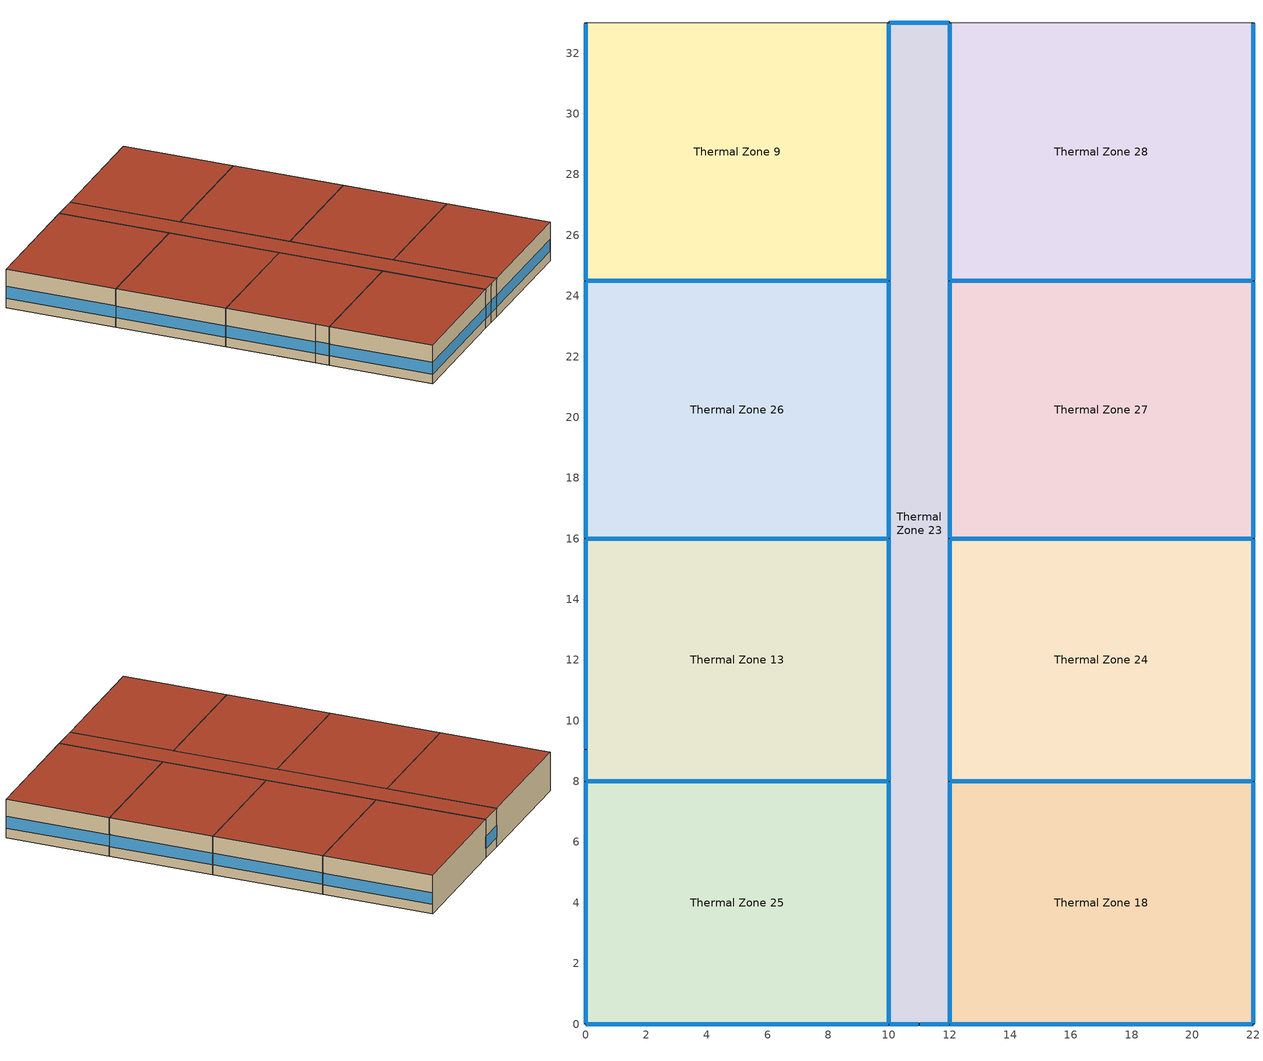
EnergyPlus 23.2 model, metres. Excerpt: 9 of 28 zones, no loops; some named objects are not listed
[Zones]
Thermal Zone 13
 floor adiabatic (Generic Interior Floor): 10,16 10,8 0,8 0,16 z39.14
 wall outside (Surface 132 c tbd): 0,9.05 0,8 z39.14:42.19
 wall outside (Surface 133 c tbd): 0,16 0,9.05 z39.14:42.19
 wall outside (Surface 134 c tbd): 10,16 0,16 z39.14:42.19
 wall outside (Surface 135 c tbd): 10,8 10,16 z39.14:42.19
 wall outside (Surface 136 c tbd): 0,8 10,8 z39.14:42.19
 window (Customized Fenestration: u=2.38): 0,9.02 0,8.03 z39.91:40.87; 0,15.97 0,9.08 / 9.97,16 0.03,16 / 10,8.03 10,15.97 / 0.03,8 9.97,8 z39.91:40.83
 roof outside (Surface 137 c tbd): 10,8 10,16 0,16 0,8 z42.19
Thermal Zone 18
 floor adiabatic (Generic Interior Floor): 22,8 22,0 12,0 12,8 z39.14
 wall outside (Surface 170 c tbd): 22,0 22,8 z39.14:42.19
 wall outside (Surface 171 c tbd): 12,0 22,0 z39.14:42.19
 wall outside (Surface 172 c tbd): 12,8 12,0 z39.14:42.19
 wall outside (Surface 173 c tbd): 22,8 12,8 z39.14:42.19
 window (Customized Fenestration: u=2.38): 22,0.03 22,7.97 / 12.03,0 21.97,0 / 12,7.97 12,0.03 / 21.97,8 12.03,8 z39.91:40.83
 roof outside (Surface 174 c tbd): 22,0 22,8 12,8 12,0 z42.19
Thermal Zone 23
 floor adiabatic (Generic Interior Floor): 12,33 12,0 10,0 10,33 z39.14; 12,33 12,0 10,0 10,33 z39.14
 wall outside (Surface 139 c tbd): 12,33 10,33 z39.14:42.19
 wall outside (Surface 140 c tbd): 12,24.5 12,33 z39.14:42.19
 wall outside (Surface 141 c tbd): 12,16 12,24.5 z39.14:42.19
 wall outside (Surface 142 c tbd): 12,8 12,16 z39.14:42.19
 wall outside (Surface 143 c tbd): 12,0 12,8 z39.14:42.19
 wall outside (Surface 144 c tbd): 11,0 12,0 z39.14:42.19
 wall outside (Surface 145 c tbd): 10,0 11,0 z39.14:42.19
 wall outside (Surface 146 c tbd): 10,8 10,0 z39.14:42.19
 wall outside (Surface 147 c tbd): 10,16 10,8 z39.14:42.19
 wall outside (Surface 148 c tbd): 10,24.5 10,16 z39.14:42.19
 wall outside (Surface 149 c tbd): 10,33 10,24.5 z39.14:42.19
 wall adiabatic (Generic Interior Floor): 12,33 10,33 z39.14:42.19
 window (Customized Fenestration: u=2.38): 11.97,33 10.03,33 z39.91:40.84; 12,24.53 12,32.97 / 12,16.03 12,24.47 / 12,8.03 12,15.97 / 12,0.03 12,7.97 / 10,7.97 10,0.03 / 10,15.97 10,8.03 / 10,24.47 10,16.03 / 10,32.97 10,24.53 z39.91:40.83; 11.03,0 11.97,0 / 10.03,0 10.97,0 z39.91:40.87
 roof outside (Surface 150 c tbd): 12,0 12,33 10,33 10,0 z42.19
Thermal Zone 24
 floor adiabatic (Generic Interior Floor): 22,16 22,8 12,8 12,16 z39.14
 wall outside (Surface 152 c tbd): 22,8 22,16 z39.14:42.19
 wall outside (Surface 153 c tbd): 12,8 22,8 z39.14:42.19
 wall outside (Surface 154 c tbd): 12,16 12,8 z39.14:42.19
 wall outside (Surface 155 c tbd): 22,16 12,16 z39.14:42.19
 window (Customized Fenestration: u=2.38): 22,8.03 22,15.97 / 12.03,8 21.97,8 / 12,15.97 12,8.03 / 21.97,16 12.03,16 z39.91:40.83
 roof outside (Surface 156 c tbd): 22,8 22,16 12,16 12,8 z42.19
Thermal Zone 25
 floor adiabatic (Generic Interior Floor): 10,8 10,0 0,0 0,8 z39.14
 wall outside (Surface 158 c tbd): 10,0 10,8 z39.14:42.19
 wall outside (Surface 159 c tbd): 0,0 10,0 z39.14:42.19
 wall outside (Surface 160 c tbd): 0,8 0,0 z39.14:42.19
 wall outside (Surface 161 c tbd): 10,8 0,8 z39.14:42.19
 window (Customized Fenestration: u=2.38): 10,0.03 10,7.97 / 0.03,0 9.97,0 / 0,7.97 0,0.03 / 9.97,8 0.03,8 z39.91:40.83
 roof outside (Surface 162 c tbd): 10,0 10,8 0,8 0,0 z42.19
Thermal Zone 26
 floor adiabatic (Generic Interior Floor): 10,24.5 10,16 0,16 0,24.5 z39.14
 wall outside (Surface 176 c tbd): 0,24.5 0,16 z39.14:42.19
 wall outside (Surface 177 c tbd): 10,24.5 0,24.5 z39.14:42.19
 wall outside (Surface 178 c tbd): 10,16 10,24.5 z39.14:42.19
 wall outside (Surface 179 c tbd): 0,16 10,16 z39.14:42.19
 window (Customized Fenestration: u=2.38): 0,24.47 0,16.03 / 9.97,24.5 0.03,24.5 / 10,16.03 10,24.47 / 0.03,16 9.97,16 z39.91:40.83
 roof outside (Surface 180 c tbd): 10,16 10,24.5 0,24.5 0,16 z42.19
Thermal Zone 27
 floor adiabatic (Generic Interior Floor): 22,24.5 22,16 12,16 12,24.5 z39.14
 wall outside (Surface 182 c tbd): 22,16 22,24.5 z39.14:42.19
 wall outside (Surface 183 c tbd): 12,16 22,16 z39.14:42.19
 wall outside (Surface 184 c tbd): 12,24.5 12,16 z39.14:42.19
 wall outside (Surface 185 c tbd): 22,24.5 12,24.5 z39.14:42.19
 window (Customized Fenestration: u=2.38): 22,16.03 22,24.47 / 12.03,16 21.97,16 / 12,24.47 12,16.03 / 21.97,24.5 12.03,24.5 z39.91:40.83
 roof outside (Surface 186 c tbd): 22,16 22,24.5 12,24.5 12,16 z42.19
Thermal Zone 28
 floor adiabatic (Generic Interior Floor): 22,33 22,24.5 12,24.5 12,33 z39.14
 wall outside (Surface 188 c tbd): 12,33 12,24.5 z39.14:42.19
 wall outside (Surface 190 c tbd): 22,24.5 22,33 z39.14:42.19
 wall outside (Surface 191 c tbd): 12,24.5 22,24.5 z39.14:42.19
 wall adiabatic (Generic Interior Floor): 22,33 12,33 z39.14:42.19
 window (Customized Fenestration: u=2.38): 12,32.97 12,24.53 / 22,24.53 22,32.97 / 12.03,24.5 21.97,24.5 z39.91:40.83
 roof outside (Surface 192 c tbd): 22,24.5 22,33 12,33 12,24.5 z42.19
Thermal Zone 9
 floor adiabatic (Generic Interior Floor): 10,33 10,24.5 0,24.5 0,33 z39.14
 wall outside (Surface 164 c tbd): 0,33 0,24.5 z39.14:42.19
 wall outside (Surface 166 c tbd): 10,24.5 10,33 z39.14:42.19
 wall outside (Surface 167 c tbd): 0,24.5 10,24.5 z39.14:42.19
 wall adiabatic (Generic Interior Floor): 10,33 0,33 z39.14:42.19
 window (Customized Fenestration: u=2.38): 0,32.97 0,24.53 / 10,24.53 10,32.97 / 0.03,24.5 9.97,24.5 z39.91:40.83
 roof outside (Surface 168 c tbd): 10,24.5 10,33 0,33 0,24.5 z42.19
[Building]
Building 1
[Site:Location]
Montreal Int'l: Latitude {deg}=45.47; Longitude {deg}=-73.75; Time Zone {hr}=-5; Elevation {m}=36
[SizingPeriod:DesignDay] Month=7; Day of Month=21; Day Type=SummerDesignDay; Daily Dry-Bulb Temperature Range {deltaC}=9.3; Dry-Bulb Temperature Range Modifier Type=DefaultMultipliers; Barometric Pressure {Pa}=100893; Wind Speed {m/s}=4.9; Wind Direction {deg}=220; Rain Indicator=No; Snow Indicator=No; Daylight Saving Time Indicator=No; Solar Model Indicator=ASHRAETau; ASHRAE Clear Sky Optical Depth for Beam Irradiance (taub)=0.465; ASHRAE Clear Sky Optical Depth for Diffuse Irradiance (taud)=1.966; Begin Environment Reset Mode=FullResetAtBeginEnvironment
Name | Maximum Dry-Bulb Temperature {C} | Humidity Condition Type | Wetbulb or DewPoint at Maximum Dry-Bulb {C} | Enthalpy at Maximum Dry-Bulb {J/kg}
Montreal Int'l Ann Clg .4% Condns DB=>MWB | 30 | Wetbulb | 22.1
Montreal Int'l Ann Clg .4% Condns DP=>MDB | 26 | Dewpoint | 21.6
Montreal Int'l Ann Clg .4% Condns Enth=>MDB | 28.1 | Enthalpy |  | 69300
Montreal Int'l Ann Clg .4% Condns WB=>MDB | 28.1 | Wetbulb | 23.2
[Material] Thermal Absorptance=0.9
Name | Roughness | Thickness {m} | Conductivity {W/m-K} | Density {kg/m3} | Specific Heat {J/kg-K} | Solar Absorptance | Visible Absorptance
1/2IN Gypsum 1 | Smooth | 0.0127 | 0.16 | 784.9 | 830 | 0.4 | 0.4
1IN Stucco 1 | Smooth | 0.0253 | 0.6918 | 1858 | 837 | 0.7 | 0.92
8IN CONCRETE HW RefBldg 1 | Rough | 0.2032 | 1.311 | 2240 | 836.8 | 0.7 | 0.7
Generic Acoustic Tile | MediumSmooth | 0.02 | 0.06 | 368 | 590 | 0.2 | 0.2
Generic Ceiling Air Gap | Smooth | 0.1 | 0.556 | 1.28 | 1000 | 0.7 | 0.7
Generic LW Concrete | MediumRough | 0.1 | 0.53 | 1280 | 840 | 0.8 | 0.8
Metal Roof Surface 2 | Smooth | 0.0008 | 45.28 | 7824 | 500 | 0.7 | 0.7
Roof Membrane 1 | VeryRough | 0.0095 | 0.16 | 1121.29 | 1460 | 0.7 | 0.7
[Material:NoMass] Roughness=Smooth; Thermal Absorptance=0.9; Solar Absorptance=0.7; Visible Absorptance=0.7
Name | Thermal Resistance {m2-K/W}
Surface 132 uprated m tbd | 1.34485
Surface 133 uprated m tbd | 1.6541
Surface 134 uprated m tbd; Surface 135 uprated m tbd; Surface 136 uprated m tbd; Surface 140 uprated m tbd; Surface 141 uprated m tbd; Surface 142 uprated m tbd; Surface 143 uprated m tbd; Surface 146 uprated m tbd; Surface 147 uprated m tbd; Surface 148 uprated m tbd; Surface 149 uprated m tbd; Surface 153 uprated m tbd; Surface 154 uprated m tbd; Surface 155 uprated m tbd; Surface 158 uprated m tbd; Surface 161 uprated m tbd; Surface 166 uprated m tbd; Surface 167 uprated m tbd; Surface 172 uprated m tbd; Surface 173 uprated m tbd; Surface 177 uprated m tbd; Surface 178 uprated m tbd; Surface 179 uprated m tbd; Surface 183 uprated m tbd; Surface 184 uprated m tbd; Surface 185 uprated m tbd; Surface 188 uprated m tbd; Surface 191 uprated m tbd | 3.83127
Surface 137 uprated m tbd; Surface 156 uprated m tbd; Surface 168 uprated m tbd; Surface 180 uprated m tbd; Surface 186 uprated m tbd; Surface 192 uprated m tbd | 6.92985
Surface 139 uprated m tbd | 1.50542
Surface 144 uprated m tbd; Surface 145 uprated m tbd | 1.3295
Surface 150 uprated m tbd | 7.31337
Surface 152 uprated m tbd | 1.66263
Surface 159 uprated m tbd; Surface 171 uprated m tbd | 1.61606
Surface 160 uprated m tbd; Surface 170 uprated m tbd | 1.59174
Surface 162 uprated m tbd; Surface 174 uprated m tbd | 5.94124
Surface 164 uprated m tbd; Surface 176 uprated m tbd; Surface 182 uprated m tbd; Surface 190 uprated m tbd | 1.66597
[WindowMaterial:SimpleGlazingSystem]
Fenestration U=2.38 0.4: U-Factor {W/m2-K}=2.38; Solar Heat Gain Coefficient=0.4; Visible Transmittance=0.4
[Construction]
Customized Fenestration: u=2.38: Fenestration U=2.38 0.4
Generic Interior Floor: Generic Acoustic Tile, Generic Ceiling Air Gap, Generic LW Concrete
Surface 132 c tbd: 1IN Stucco 1, 8IN CONCRETE HW RefBldg 1, Surface 132 uprated m tbd, 1/2IN Gypsum 1
Surface 133 c tbd: 1IN Stucco 1, 8IN CONCRETE HW RefBldg 1, Surface 133 uprated m tbd, 1/2IN Gypsum 1
Surface 134 c tbd: 1IN Stucco 1, 8IN CONCRETE HW RefBldg 1, Surface 134 uprated m tbd, 1/2IN Gypsum 1
Surface 135 c tbd: 1IN Stucco 1, 8IN CONCRETE HW RefBldg 1, Surface 135 uprated m tbd, 1/2IN Gypsum 1
Surface 136 c tbd: 1IN Stucco 1, 8IN CONCRETE HW RefBldg 1, Surface 136 uprated m tbd, 1/2IN Gypsum 1
Surface 137 c tbd: Roof Membrane 1, Surface 137 uprated m tbd, Metal Roof Surface 2
Surface 139 c tbd: 1IN Stucco 1, 8IN CONCRETE HW RefBldg 1, Surface 139 uprated m tbd, 1/2IN Gypsum 1
Surface 140 c tbd: 1IN Stucco 1, 8IN CONCRETE HW RefBldg 1, Surface 140 uprated m tbd, 1/2IN Gypsum 1
Surface 141 c tbd: 1IN Stucco 1, 8IN CONCRETE HW RefBldg 1, Surface 141 uprated m tbd, 1/2IN Gypsum 1
Surface 142 c tbd: 1IN Stucco 1, 8IN CONCRETE HW RefBldg 1, Surface 142 uprated m tbd, 1/2IN Gypsum 1
Surface 143 c tbd: 1IN Stucco 1, 8IN CONCRETE HW RefBldg 1, Surface 143 uprated m tbd, 1/2IN Gypsum 1
Surface 144 c tbd: 1IN Stucco 1, 8IN CONCRETE HW RefBldg 1, Surface 144 uprated m tbd, 1/2IN Gypsum 1
Surface 145 c tbd: 1IN Stucco 1, 8IN CONCRETE HW RefBldg 1, Surface 145 uprated m tbd, 1/2IN Gypsum 1
Surface 146 c tbd: 1IN Stucco 1, 8IN CONCRETE HW RefBldg 1, Surface 146 uprated m tbd, 1/2IN Gypsum 1
Surface 147 c tbd: 1IN Stucco 1, 8IN CONCRETE HW RefBldg 1, Surface 147 uprated m tbd, 1/2IN Gypsum 1
Surface 148 c tbd: 1IN Stucco 1, 8IN CONCRETE HW RefBldg 1, Surface 148 uprated m tbd, 1/2IN Gypsum 1
Surface 149 c tbd: 1IN Stucco 1, 8IN CONCRETE HW RefBldg 1, Surface 149 uprated m tbd, 1/2IN Gypsum 1
Surface 150 c tbd: Roof Membrane 1, Surface 150 uprated m tbd, Metal Roof Surface 2
Surface 152 c tbd: 1IN Stucco 1, 8IN CONCRETE HW RefBldg 1, Surface 152 uprated m tbd, 1/2IN Gypsum 1
Surface 153 c tbd: 1IN Stucco 1, 8IN CONCRETE HW RefBldg 1, Surface 153 uprated m tbd, 1/2IN Gypsum 1
Surface 154 c tbd: 1IN Stucco 1, 8IN CONCRETE HW RefBldg 1, Surface 154 uprated m tbd, 1/2IN Gypsum 1
Surface 155 c tbd: 1IN Stucco 1, 8IN CONCRETE HW RefBldg 1, Surface 155 uprated m tbd, 1/2IN Gypsum 1
Surface 156 c tbd: Roof Membrane 1, Surface 156 uprated m tbd, Metal Roof Surface 2
Surface 158 c tbd: 1IN Stucco 1, 8IN CONCRETE HW RefBldg 1, Surface 158 uprated m tbd, 1/2IN Gypsum 1
Surface 159 c tbd: 1IN Stucco 1, 8IN CONCRETE HW RefBldg 1, Surface 159 uprated m tbd, 1/2IN Gypsum 1
Surface 160 c tbd: 1IN Stucco 1, 8IN CONCRETE HW RefBldg 1, Surface 160 uprated m tbd, 1/2IN Gypsum 1
Surface 161 c tbd: 1IN Stucco 1, 8IN CONCRETE HW RefBldg 1, Surface 161 uprated m tbd, 1/2IN Gypsum 1
Surface 162 c tbd: Roof Membrane 1, Surface 162 uprated m tbd, Metal Roof Surface 2
Surface 164 c tbd: 1IN Stucco 1, 8IN CONCRETE HW RefBldg 1, Surface 164 uprated m tbd, 1/2IN Gypsum 1
Surface 166 c tbd: 1IN Stucco 1, 8IN CONCRETE HW RefBldg 1, Surface 166 uprated m tbd, 1/2IN Gypsum 1
Surface 167 c tbd: 1IN Stucco 1, 8IN CONCRETE HW RefBldg 1, Surface 167 uprated m tbd, 1/2IN Gypsum 1
Surface 168 c tbd: Roof Membrane 1, Surface 168 uprated m tbd, Metal Roof Surface 2
Surface 170 c tbd: 1IN Stucco 1, 8IN CONCRETE HW RefBldg 1, Surface 170 uprated m tbd, 1/2IN Gypsum 1
Surface 171 c tbd: 1IN Stucco 1, 8IN CONCRETE HW RefBldg 1, Surface 171 uprated m tbd, 1/2IN Gypsum 1
Surface 172 c tbd: 1IN Stucco 1, 8IN CONCRETE HW RefBldg 1, Surface 172 uprated m tbd, 1/2IN Gypsum 1
Surface 173 c tbd: 1IN Stucco 1, 8IN CONCRETE HW RefBldg 1, Surface 173 uprated m tbd, 1/2IN Gypsum 1
Surface 174 c tbd: Roof Membrane 1, Surface 174 uprated m tbd, Metal Roof Surface 2
Surface 176 c tbd: 1IN Stucco 1, 8IN CONCRETE HW RefBldg 1, Surface 176 uprated m tbd, 1/2IN Gypsum 1
Surface 177 c tbd: 1IN Stucco 1, 8IN CONCRETE HW RefBldg 1, Surface 177 uprated m tbd, 1/2IN Gypsum 1
Surface 178 c tbd: 1IN Stucco 1, 8IN CONCRETE HW RefBldg 1, Surface 178 uprated m tbd, 1/2IN Gypsum 1
Surface 179 c tbd: 1IN Stucco 1, 8IN CONCRETE HW RefBldg 1, Surface 179 uprated m tbd, 1/2IN Gypsum 1
Surface 180 c tbd: Roof Membrane 1, Surface 180 uprated m tbd, Metal Roof Surface 2
Surface 182 c tbd: 1IN Stucco 1, 8IN CONCRETE HW RefBldg 1, Surface 182 uprated m tbd, 1/2IN Gypsum 1
Surface 183 c tbd: 1IN Stucco 1, 8IN CONCRETE HW RefBldg 1, Surface 183 uprated m tbd, 1/2IN Gypsum 1
Surface 184 c tbd: 1IN Stucco 1, 8IN CONCRETE HW RefBldg 1, Surface 184 uprated m tbd, 1/2IN Gypsum 1
Surface 185 c tbd: 1IN Stucco 1, 8IN CONCRETE HW RefBldg 1, Surface 185 uprated m tbd, 1/2IN Gypsum 1
Surface 186 c tbd: Roof Membrane 1, Surface 186 uprated m tbd, Metal Roof Surface 2
Surface 188 c tbd: 1IN Stucco 1, 8IN CONCRETE HW RefBldg 1, Surface 188 uprated m tbd, 1/2IN Gypsum 1
Surface 190 c tbd: 1IN Stucco 1, 8IN CONCRETE HW RefBldg 1, Surface 190 uprated m tbd, 1/2IN Gypsum 1
Surface 191 c tbd: 1IN Stucco 1, 8IN CONCRETE HW RefBldg 1, Surface 191 uprated m tbd, 1/2IN Gypsum 1
Surface 192 c tbd: Roof Membrane 1, Surface 192 uprated m tbd, Metal Roof Surface 2
[Zone] Multiplier=1; Part of Total Floor Area=Yes
Thermal Zone 13; Thermal Zone 18; Thermal Zone 23; Thermal Zone 24; Thermal Zone 25; Thermal Zone 26; Thermal Zone 27; Thermal Zone 28; Thermal Zone 9
[Space]
Name | Zone | Space Type
Space 120 | Thermal Zone 13 | MURB small
Space 125 | Thermal Zone 18 | MURB small
Space 121 | Thermal Zone 23 | MURB lobby
Space 122 | Thermal Zone 24 | MURB small
Space 123 | Thermal Zone 25 | MURB small
Space 126 | Thermal Zone 26 | MURB small
Space 127 | Thermal Zone 27 | MURB small
Space 128 | Thermal Zone 28 | MURB small
Space 124 | Thermal Zone 9 | MURB small
[SpaceList]
MURB small: Space 110, Space 102, Space 105, Space 104, Space 106, Space 108, Space 124, Space 107, Space 109, Space 120, Space 112, Space 113, Space 116, Space 114, Space 125, Space 115, Space 117, Space 118, Space 119, Space 122, Space 123, Space 126, Space 127, Space 128
MURB lobby: Space 101, Space 103, Space 111, Space 121
[ZoneInfiltration:DesignFlowRate] Design Flow Rate Calculation Method=Flow/ExteriorArea; Flow Rate per Exterior Surface Area {m3/s-m2}=6.19923e-05; Constant Term Coefficient=0.107472; Temperature Term Coefficient=0.0119911; Velocity Term Coefficient=0; Velocity Squared Term Coefficient=0.0134792
Name | Zone or ZoneList or Space or SpaceList | Schedule
Space 120 HVAC Off Infiltration | Space 120 | Infiltration HVAC Off Schedule
Space 120 HVAC On Infiltration | Space 120 | Infiltration HVAC On Schedule
Space 125 HVAC Off Infiltration | Space 125 | Infiltration HVAC Off Schedule
Space 125 HVAC On Infiltration | Space 125 | Infiltration HVAC On Schedule
Space 121 HVAC Off Infiltration | Space 121 | Infiltration HVAC Off Schedule
Space 121 HVAC On Infiltration | Space 121 | Infiltration HVAC On Schedule
Space 122 HVAC Off Infiltration | Space 122 | Infiltration HVAC Off Schedule
Space 122 HVAC On Infiltration | Space 122 | Infiltration HVAC On Schedule
Space 123 HVAC Off Infiltration | Space 123 | Infiltration HVAC Off Schedule
Space 123 HVAC On Infiltration | Space 123 | Infiltration HVAC On Schedule
Space 126 HVAC Off Infiltration | Space 126 | Infiltration HVAC Off Schedule
Space 126 HVAC On Infiltration | Space 126 | Infiltration HVAC On Schedule
Space 127 HVAC Off Infiltration | Space 127 | Infiltration HVAC Off Schedule
Space 127 HVAC On Infiltration | Space 127 | Infiltration HVAC On Schedule
Space 128 HVAC Off Infiltration | Space 128 | Infiltration HVAC Off Schedule
Space 128 HVAC On Infiltration | Space 128 | Infiltration HVAC On Schedule
Space 124 HVAC Off Infiltration | Space 124 | Infiltration HVAC Off Schedule
Space 124 HVAC On Infiltration | Space 124 | Infiltration HVAC On Schedule
[ZoneControl:Thermostat] Temperature Difference Between Cutout And Setpoint {deltaC}=0
Name | Zone or ZoneList | Control Type Schedule | Control 1
Thermal Zone 13 Thermostat | Thermal Zone 13 | Thermal Zone 13 Thermostat Schedule | Thermostat Setpoint Dual Setpoint 24
Thermal Zone 18 Thermostat | Thermal Zone 18 | Thermal Zone 18 Thermostat Schedule | Thermostat Setpoint Dual Setpoint 16
Thermal Zone 23 Thermostat | Thermal Zone 23 | Thermal Zone 23 Thermostat Schedule | Thermostat Setpoint Dual Setpoint 20
Thermal Zone 24 Thermostat | Thermal Zone 24 | Thermal Zone 24 Thermostat Schedule | Thermostat Setpoint Dual Setpoint 23
Thermal Zone 25 Thermostat | Thermal Zone 25 | Thermal Zone 25 Thermostat Schedule | Thermostat Setpoint Dual Setpoint 26
Thermal Zone 26 Thermostat | Thermal Zone 26 | Thermal Zone 26 Thermostat Schedule | Thermostat Setpoint Dual Setpoint 2
Thermal Zone 27 Thermostat | Thermal Zone 27 | Thermal Zone 27 Thermostat Schedule | Thermostat Setpoint Dual Setpoint 4
Thermal Zone 28 Thermostat | Thermal Zone 28 | Thermal Zone 28 Thermostat Schedule | Thermostat Setpoint Dual Setpoint 3
Thermal Zone 9 Thermostat | Thermal Zone 9 | Thermal Zone 9 Thermostat Schedule | Thermostat Setpoint Dual Setpoint 14
[ThermostatSetpoint:DualSetpoint] Heating Setpoint Temperature Schedule=NECB-G-Thermostat Setpoint-Heating; Cooling Setpoint Temperature Schedule=NECB-G-Thermostat Setpoint-Cooling
Thermostat Setpoint Dual Setpoint 24; Thermostat Setpoint Dual Setpoint 16; Thermostat Setpoint Dual Setpoint 20; Thermostat Setpoint Dual Setpoint 23; Thermostat Setpoint Dual Setpoint 26; Thermostat Setpoint Dual Setpoint 2; Thermostat Setpoint Dual Setpoint 4; Thermostat Setpoint Dual Setpoint 3; Thermostat Setpoint Dual Setpoint 14
[Zone equipment]
Thermal Zone 13: Elec Baseboard 23, PTHP 23
Thermal Zone 18: Elec Baseboard 15, PTHP 15
Thermal Zone 23: Elec Baseboard 19, PTHP 19
Thermal Zone 24: Elec Baseboard 22, PTHP 22
Thermal Zone 25: Elec Baseboard 25, PTHP 25
Thermal Zone 26: Elec Baseboard 1, PTHP 1
Thermal Zone 27: Elec Baseboard 3, PTHP 3
Thermal Zone 28: Elec Baseboard 2, PTHP 2
Thermal Zone 9: Elec Baseboard 13, PTHP 13
[Sizing:Zone] Zone Cooling Design Supply Air Temperature Input Method=SupplyAirTemperature; Zone Cooling Design Supply Air Temperature {C}=14; Zone Cooling Design Supply Air Temperature Difference {deltaC}=11.11; Zone Heating Design Supply Air Temperature Input Method=SupplyAirTemperature; Zone Heating Design Supply Air Temperature {C}=40; Zone Heating Design Supply Air Temperature Difference {deltaC}=11.11; Zone Cooling Design Supply Air Humidity Ratio {kgWater/kgDryAir}=0.0085; Zone Heating Design Supply Air Humidity Ratio {kgWater/kgDryAir}=0.008; Cooling Design Air Flow Method=DesignDay; Cooling Design Air Flow Rate {m3/s}=0; Cooling Minimum Air Flow per Zone Floor Area {m3/s-m2}=0.000762; Cooling Minimum Air Flow {m3/s}=0; Cooling Minimum Air Flow Fraction=0; Heating Design Air Flow Method=DesignDay; Heating Design Air Flow Rate {m3/s}=0; Heating Maximum Air Flow per Zone Floor Area {m3/s-m2}=0.002032; Heating Maximum Air Flow {m3/s}=0.141576; Heating Maximum Air Flow Fraction=0.3; Account for Dedicated Outdoor Air System=No; Zone Load Sizing Method=Sensible Load Only No Latent Load; Zone Latent Cooling Design Supply Air Humidity Ratio Input Method=HumidityRatioDifference; Zone Cooling Design Supply Air Humidity Ratio Difference {kgWater/kgDryAir}=0.005; Zone Latent Heating Design Supply Air Humidity Ratio Input Method=HumidityRatioDifference; Zone Humidification Design Supply Air Humidity Ratio Difference {kgWater/kgDryAir}=0.005
Name | Design Specification Outdoor Air Object
Thermal Zone 13 | Thermal Zone 13 DSOA Space List
Thermal Zone 18 | Thermal Zone 18 DSOA Space List
Thermal Zone 23 | Thermal Zone 23 DSOA Space List
Thermal Zone 24 | Thermal Zone 24 DSOA Space List
Thermal Zone 25 | Thermal Zone 25 DSOA Space List
Thermal Zone 26 | Thermal Zone 26 DSOA Space List
Thermal Zone 27 | Thermal Zone 27 DSOA Space List
Thermal Zone 28 | Thermal Zone 28 DSOA Space List
Thermal Zone 9 | Thermal Zone 9 DSOA Space List
[DesignSpecification:OutdoorAir]
MidriseApartment Apartment Ventilation: Outdoor Air Method=Sum; Outdoor Air Flow per Person {m3/s-person}=0.003; Outdoor Air Flow per Zone Floor Area {m3/s-m2}=0; Outdoor Air Flow per Zone {m3/s}=0; Outdoor Air Flow Air Changes per Hour {1/hr}=0
[DesignSpecification:OutdoorAir:SpaceList] Space Design Specification Outdoor Air Object Name 1=MidriseApartment Apartment Ventilation
Name | Space Name 1
Thermal Zone 13 DSOA Space List | Space 120
Thermal Zone 18 DSOA Space List | Space 125
Thermal Zone 23 DSOA Space List | Space 121
Thermal Zone 24 DSOA Space List | Space 122
Thermal Zone 25 DSOA Space List | Space 123
Thermal Zone 26 DSOA Space List | Space 126
Thermal Zone 27 DSOA Space List | Space 127
Thermal Zone 28 DSOA Space List | Space 128
Thermal Zone 9 DSOA Space List | Space 124
[Schedule:Compact]
Thermal Zone 13 Thermostat Schedule; Thermal Zone 18 Thermostat Schedule; Thermal Zone 23 Thermostat Schedule; Thermal Zone 24 Thermostat Schedule; Thermal Zone 25 Thermostat Schedule; Thermal Zone 26 Thermostat Schedule; Thermal Zone 27 Thermostat Schedule; Thermal Zone 28 Thermostat Schedule; Thermal Zone 9 Thermostat Schedule: Through: 12/31, For: AllDays, Until: 24:00, 4
[Schedule:Day:Interval]
NECB-G-Thermostat Setpoint-Heating Default 2: No, 01:00, 18, 07:00, 18, 09:00, 21, 17:00, 21, 22:00, 21, 24:00, 18
NECB-G-Thermostat Setpoint-Heating Default: No, 01:00, 19, 07:00, 19, 09:00, 21, 17:00, 20, 22:00, 21, 24:00, 19
NECB-G-Thermostat Setpoint-Cooling Default: No, 08:00, 26, 17:00, 25, 24:00, 24
[Schedule:Week:Daily]
NECB-G-Thermostat Setpoint-Heating Week Rule - Jan1-Dec31: NECB-G-Thermostat Setpoint-Heating Default 2, NECB-G-Thermostat Setpoint-Heating Default, NECB-G-Thermostat Setpoint-Heating Default, NECB-G-Thermostat Setpoint-Heating Default, NECB-G-Thermostat Setpoint-Heating Default, NECB-G-Thermostat Setpoint-Heating Default, NECB-G-Thermostat Setpoint-Heating Default 2, NECB-G-Thermostat Setpoint-Heating Default, NECB-G-Thermostat Setpoint-Heating Default, NECB-G-Thermostat Setpoint-Heating Default, NECB-G-Thermostat Setpoint-Heating Default, NECB-G-Thermostat Setpoint-Heating Default
NECB-G-Thermostat Setpoint-Cooling Week Rule - Jan1-Dec31: NECB-G-Thermostat Setpoint-Cooling Default, NECB-G-Thermostat Setpoint-Cooling Default, NECB-G-Thermostat Setpoint-Cooling Default, NECB-G-Thermostat Setpoint-Cooling Default, NECB-G-Thermostat Setpoint-Cooling Default, NECB-G-Thermostat Setpoint-Cooling Default, NECB-G-Thermostat Setpoint-Cooling Default, NECB-G-Thermostat Setpoint-Cooling Default, NECB-G-Thermostat Setpoint-Cooling Default, NECB-G-Thermostat Setpoint-Cooling Default, NECB-G-Thermostat Setpoint-Cooling Default, NECB-G-Thermostat Setpoint-Cooling Default
[Schedule:Year]
NECB-G-Thermostat Setpoint-Heating: NECB-G-Thermostat Setpoint-Heating Week Rule - Jan1-Dec31, 1, 1, 12, 31
NECB-G-Thermostat Setpoint-Cooling: NECB-G-Thermostat Setpoint-Cooling Week Rule - Jan1-Dec31, 1, 1, 12, 31
[Schedule:Constant]
Name | Hourly Value
Infiltration HVAC Off Schedule | 1
Infiltration HVAC On Schedule | 0
